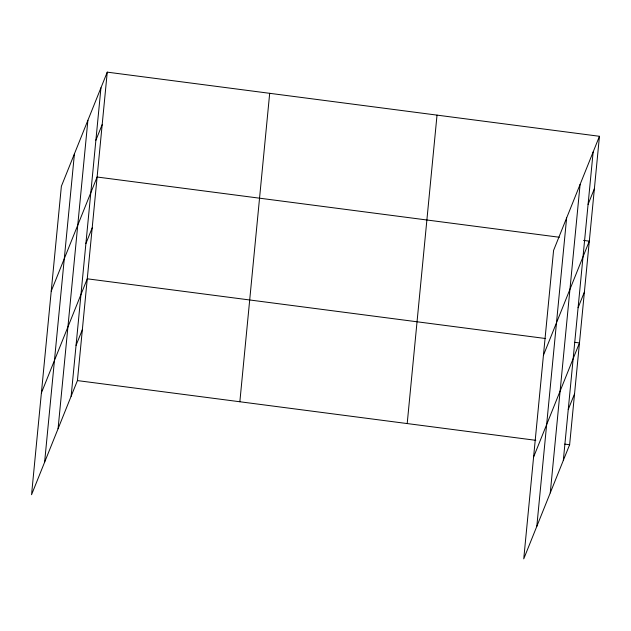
<?xml version="1.0" encoding="UTF-8"?>
<svg xmlns="http://www.w3.org/2000/svg" width="631" height="631" viewBox="0 0 631 631"><rect width="100%" height="100%" fill="white"/><g stroke="black" fill="none" stroke-linecap="round" stroke-linejoin="round"><path stroke-width="0.95" d="M44.612 462.223L74.434 153.783M58.068 428.757L87.89 120.316M71.129 396.268L100.952 87.827M107.254 72.147L61.373 186.271L31.55 494.712L77.424 380.588L107.254 72.147L599.45 136.288L569.627 444.729L523.746 558.853L553.576 250.412L599.45 136.288M239.851 401.758L269.682 93.317M407.2 423.559L437.023 115.118M536.807 526.364L566.63 217.924M550.264 492.89L580.086 184.449M563.325 460.401L593.148 151.961M95.88 140.256L102.183 124.583M51.237 291.143L97.111 177.019L559.334 237.248M85.887 243.59L92.189 227.909M41.394 392.932L87.267 278.807L545.626 338.531M76.051 345.37L82.346 329.697M588.076 204.397L594.378 188.716M543.433 355.277L589.307 241.152L583.509 240.395M578.091 307.723L584.385 292.05M533.589 457.065L579.471 342.941L574.636 342.31M568.247 409.511L574.549 393.831M77.424 380.588L535.79 440.32M564.792 444.098L569.627 444.729"/></g></svg>
